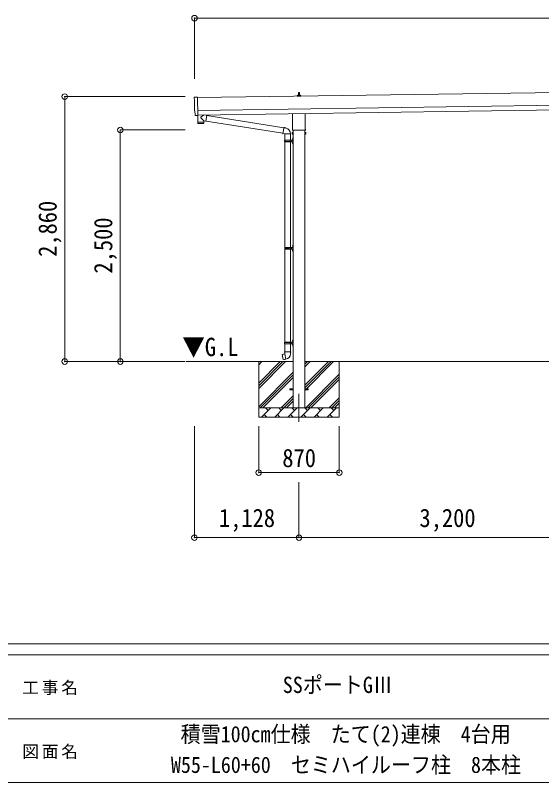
# Model space of a CAD drawing. Units: millimetres at full size, sheet at 1:60. Extents: x -16864 to 16864, y -11640 to 11640.
# Drawn here: x -814 to 4866, y -11640 to -3356 of the extents above; entities that cross this region are included whole.
import ezdxf
from ezdxf.enums import TextEntityAlignment as Align

# ---------------------------------------------------------------- set-up
doc = ezdxf.new("R2010")
doc.units = ezdxf.units.MM
doc.header["$LTSCALE"] = 60
doc.header["$PDMODE"] = 32
doc.header["$PDSIZE"] = 60
doc.linetypes.add('CHAIN1', pattern=[8, 5, -1, 1, -1])
for name, color, linetype, lineweight in [('0-1_Defpoints', 7, 'CHAIN1', 9), ('0-2_TEXT1', 4, 'Continuous', 9), ('0-3_SHAPE', 7, 'Continuous', 9), ('0-7_PARTS2', 7, 'Continuous', 9), ('0-8_TABLE1', 6, 'Continuous', 9), ('0-9_DIM1', 7, 'Continuous', 9), ('F-0', 7, 'Continuous', 9)]:
    doc.layers.add(name, color=color, linetype=linetype, lineweight=lineweight)
doc.styles.add('ＭＳ ゴシック', font='')
doc.styles.get('ＭＳ ゴシック').set_extended_font_data('MS Gothic')

msp = doc.modelspace()

# ---------------------------------------------------------------- linework, layer by layer
at = {"layer": '0-1_Defpoints'}
msp.add_line((2247.05, -7443.97), (2247.05, -7792.97), dxfattribs=at)
at = {"layer": '0-2_TEXT1'}
for p, q in [((6887.12, -4161.28), (1151.66, -4243.22)), ((2229.11, -4230.22), (2229.11, -4222.5)), ((2229.49, -4221.72), (2265.23, -4221.72)), ((2229.88, -4221.53), (2236.6, -4219.9)), ((2236.98, -4219.72), (2257.74, -4219.72)), ((2237.36, -4218.93), (2237.36, -4214.72)), ((2238.36, -4214.72), (2256.36, -4214.72)), ((2241.36, -4214.72), (2242.09, -4191.19)), ((2243.09, -4190.22), (2251.64, -4190.22)), ((2252.64, -4191.19), (2253.36, -4214.72)), ((2257.36, -4218.93), (2257.36, -4214.72)), ((2264.85, -4221.53), (2258.13, -4219.9)), ((2265.61, -4230.22), (2265.61, -4222.5)), ((1153.66, -4383.2), (6889.12, -4301.27)), ((2265.61, -4230.22), (2229.11, -4230.22)), ((1154.37, -4433.2), (6889.84, -4351.26)), ((1134.79, -4437.25), (1127.87, -4436.98)), ((2178.75, -4584.2), (2178.75, -4418.56)), ((2315.35, -4416.61), (2315.35, -4584.2)), ((2173.05, -4622.47), (2173.81, -4621.16)), ((2173.05, -4622.47), (2173.05, -4639.47)), ((2180.05, -4626.07), (2173.81, -4626.07)), ((2180.05, -4635.88), (2173.81, -4635.88)), ((2177.05, -4592.97), (2177.05, -4587.47)), ((2314.99, -4596.47), (2179.12, -4596.47)), ((2184.55, -4596.47), (2184.55, -7593.97)), ((2309.55, -7593.97), (2309.55, -4596.47)), ((2314.05, -4626.07), (2320.3, -4626.07)), ((2314.05, -4635.88), (2320.3, -4635.88)), ((2317.05, -4587.47), (2317.05, -4592.97)), ((2321.05, -4622.47), (2320.3, -4621.16)), ((2321.05, -4622.47), (2321.05, -4639.47)), ((2173.05, -4639.47), (2173.81, -4640.79)), ((2180.05, -4640.79), (2173.81, -4640.79)), ((2182.55, -4640.17), (2180.05, -4640.17)), ((2311.55, -4640.17), (2314.05, -4640.17)), ((2314.05, -4640.79), (2320.3, -4640.79)), ((2321.05, -4639.47), (2320.3, -4640.79)), ((2147.05, -7389.47), (2184.55, -7389.47)), ((2147.05, -7398.47), (2147.05, -7389.47)), ((2147.05, -7389.47), (2184.55, -7389.47)), ((2147.05, -7398.47), (2147.05, -7389.47)), ((2147.05, -7398.47), (2184.55, -7398.47)), ((2147.05, -7398.47), (2184.55, -7398.47)), ((2309.55, -7389.47), (2347.05, -7389.47)), ((2309.55, -7389.47), (2347.05, -7389.47)), ((2309.55, -7398.47), (2347.05, -7398.47)), ((2309.55, -7398.47), (2347.05, -7398.47)), ((2347.05, -7398.47), (2347.05, -7389.47)), ((2347.05, -7398.47), (2347.05, -7389.47))]:
    msp.add_line(p, q, dxfattribs=at)
for points in [[(1120.04, -4240.23), (1151.58, -4238.13), (1154.41, -4435.96)], [(1124.99, -4434.03), (1124.32, -4387.01), (1123.72, -4387.02)], [(1135.53, -4436.96), (1136.19, -4436.32), (1154.43, -4436.97)], [(2180.05, -4640.79), (2180.05, -4621.16), (2173.81, -4621.16)], [(2180.05, -4640.17), (2180.05, -4621.77), (2182.55, -4621.77)], [(2314.05, -4640.17), (2314.05, -4621.77), (2311.55, -4621.77)], [(2314.05, -4640.79), (2314.05, -4621.16), (2320.3, -4621.16)]]:
    msp.add_lwpolyline(points, dxfattribs=at)
for points in [[(2182.55, -4641.47), (2182.55, -4620.47), (2184.55, -4620.47), (2184.55, -4641.47)], [(2311.55, -4641.47), (2311.55, -4620.47), (2309.55, -4620.47), (2309.55, -4641.47)]]:
    msp.add_lwpolyline(points, close=True, dxfattribs=at)
for centre, radius, start, end in [((2230.11, -4222.5), 1, 103.62699, 180), ((2236.36, -4218.93), 1, 283.62699, 0), ((2241.45, -4215.35), 4.13, 90, 171.17633), ((2238.36, -4215.72), 1, 90, 180), ((2243.09, -4191.22), 1, 90, 178.60509), ((2250.7, -4214.72), 4.83, 133.60282, 180), ((2244.03, -4214.72), 4.83, 0, 46.39718), ((2251.64, -4191.22), 1, 1.39491, 90), ((2253.28, -4215.35), 4.13, 8.82367, 90), ((2256.36, -4215.72), 1, 0, 90), ((2258.36, -4218.93), 1, 180, 256.37301), ((2264.61, -4222.5), 1, 0, 76.37301), ((2177.4, -4623.61), 4.34, 145.61575, 214.38425), ((2189.3, -4630.97), 16.24, 162.41205, 197.58795), ((2177.4, -4638.34), 4.34, 145.61575, 214.38425), ((2181.05, -4587.47), 4, 125.09963, 180), ((2181.05, -4592.97), 4, 180, 194.47751), ((2181.05, -4592.97), 4, 194.47751, 241.04498), ((2313.05, -4592.97), 4, 298.95502, 345.52249), ((2313.05, -4587.47), 4, 0, 54.90037), ((2313.05, -4592.97), 4, 345.52249, 0), ((2304.81, -4630.97), 16.24, 342.41205, 17.58795), ((2316.71, -4623.61), 4.34, 325.61575, 34.38425), ((2316.71, -4638.34), 4.34, 325.61575, 34.38425)]:
    msp.add_arc(centre, radius, start, end, dxfattribs=at)
for centre, major_axis, ratio, start_param, end_param in [((1120.24, -4243.22), (-3, -0.04), 0.99863, 4.7647489, 6.2979817), ((-3644.13, -4381.72), (4762.89, 68.04), 0.99863, 6.2686928, 6.2979817), ((1123.65, -4382.62), (-4.41, -0.06), 0.99863, 6.2686928, 7.8539816), ((1127.99, -4433.98), (-2.15, -2.1), 0.9974, 5.5252311, 7.0411395), ((1134.84, -4436.24), (-0.717, -0.7), 0.9974, 0.7579542, 1.5707963)]:
    msp.add_ellipse(centre, major_axis=major_axis, ratio=ratio, start_param=start_param, end_param=end_param, dxfattribs=at)
at = {"layer": '0-3_SHAPE'}
for p, q in [((2184.55, -7093.97), (1030.61, -7093.97)), ((1812.05, -7093.97), (1812.05, -7693.97)), ((1812.05, -7327.46), (2045.54, -7093.97)), ((1812.05, -7355.74), (2073.82, -7093.97)), ((1812.05, -7384.03), (2102.11, -7093.97)), ((1812.05, -7101.18), (1819.26, -7093.97)), ((1812.05, -7129.47), (1847.55, -7093.97)), ((5384.55, -7093.97), (2309.55, -7093.97)), ((2309.55, -7122.8), (2338.38, -7093.97)), ((2309.55, -7151.08), (2366.66, -7093.97)), ((2309.55, -7405.64), (2621.22, -7093.97)), ((2309.55, -7349.07), (2564.65, -7093.97)), ((2309.55, -7377.36), (2592.94, -7093.97)), ((2682.05, -7093.97), (2682.05, -7693.97)), ((1812.05, -7582.02), (2184.55, -7209.52)), ((1828.38, -7593.97), (2184.55, -7237.8)), ((1856.66, -7593.97), (2184.55, -7266.08)), ((2319.21, -7593.97), (2682.05, -7231.13)), ((2347.5, -7593.97), (2682.05, -7259.42)), ((2375.78, -7593.97), (2682.05, -7287.7)), ((2054.65, -7593.97), (2184.55, -7464.07)), ((2082.94, -7593.97), (2184.55, -7492.36)), ((2111.22, -7593.97), (2184.55, -7520.64)), ((2573.77, -7593.97), (2682.05, -7485.69)), ((2602.05, -7593.97), (2682.05, -7513.97)), ((1812.05, -7593.97), (2682.05, -7593.97)), ((1843.5, -7693.97), (1943.5, -7593.97)), ((1914.95, -7622.53), (1886.39, -7593.97)), ((1984.92, -7693.97), (2084.92, -7593.97)), ((2056.37, -7622.53), (2027.82, -7593.97)), ((2126.34, -7693.97), (2226.34, -7593.97)), ((2197.79, -7622.53), (2169.24, -7593.97)), ((2267.77, -7693.97), (2367.77, -7593.97)), ((2339.21, -7622.53), (2310.66, -7593.97)), ((2409.19, -7693.97), (2509.19, -7593.97)), ((2480.63, -7622.53), (2452.08, -7593.97)), ((2550.61, -7693.97), (2650.61, -7593.97)), ((2622.05, -7622.53), (2593.5, -7593.97)), ((2630.34, -7593.97), (2682.05, -7542.26)), ((2682.05, -7693.97), (1812.05, -7693.97)), ((1872.05, -7665.42), (1900.61, -7693.97)), ((2013.48, -7665.42), (2042.03, -7693.97)), ((2154.9, -7665.42), (2183.45, -7693.97)), ((2296.32, -7665.42), (2324.87, -7693.97)), ((2437.74, -7665.42), (2466.29, -7693.97)), ((2579.16, -7665.42), (2607.72, -7693.97))]:
    msp.add_line(p, q, dxfattribs=at)
at = {"layer": '0-8_TABLE1'}
for p, q in [((1119.05, -3386.34), (1119.05, -4040.66)), ((12978.05, -3386.34), (1119.05, -3386.34)), ((-280.95, -4233.68), (1019.75, -4233.68)), ((-280.95, -4233.68), (-280.95, -7093.97)), ((319.05, -4593.97), (1019.75, -4593.97)), ((319.05, -4593.97), (319.05, -7093.97)), ((-280.95, -7093.97), (1019.75, -7093.97)), ((1118.75, -8994.97), (1118.75, -7792.97)), ((1812.05, -8292.97), (1812.05, -7792.97)), ((2682.05, -8292.97), (2682.05, -7792.97)), ((1812.05, -8292.97), (2682.05, -8292.97)), ((2247.05, -8994.97), (2247.05, -8394.97)), ((2247.05, -8994.97), (1118.75, -8994.97)), ((5447.05, -8994.97), (2247.05, -8994.97))]:
    msp.add_line(p, q, dxfattribs=at)
for p in [(1119.05, -3386.34), (1119.05, -3386.34), (-280.95, -4233.68), (319.05, -4593.97), (-280.95, -7093.97), (319.05, -7093.97), (1812.05, -8292.97), (2682.05, -8292.97), (1118.75, -8994.97), (2247.05, -8994.97)]:
    msp.add_point(p, dxfattribs=at)
at = {"layer": '0-9_DIM1'}
for p, q in [((1154.41, -4435.96), (1154.43, -4436.97)), ((1218.86, -4495.26), (1187.99, -4462.16)), ((1215.82, -4432.32), (1188.17, -4454.83)), ((1253.44, -4436.33), (1227.6, -4432.15)), ((1253.44, -4436.33), (1243.27, -4499.21)), ((1253.14, -4438.16), (2083.49, -4570.36)), ((1155.06, -4509.19), (1155.47, -4522.24)), ((1216.05, -4524.32), (1158.51, -4525.15)), ((1159.54, -4508.13), (1159.57, -4509.13)), ((1214.54, -4507.34), (1214.53, -4508.34)), ((1218.86, -4495.26), (1243.27, -4499.21)), ((1218.86, -4495.26), (1219.04, -4507.28)), ((1243.57, -4497.39), (2073.07, -4629.46)), ((2072.75, -4631.28), (2078.28, -4599.91)), ((2072.75, -4631.28), (2073.15, -4633.53)), ((2072.75, -4631.28), (2077.9, -4632.09)), ((2073.15, -4633.53), (2076.71, -4634.16)), ((2076.71, -4634.16), (2077.9, -4632.09)), ((2077.9, -4632.09), (2092.51, -4634.41)), ((2083.81, -4568.55), (2078.28, -4599.91)), ((2083.81, -4568.55), (2084.96, -4566.56)), ((2084.96, -4566.56), (2088.52, -4567.19)), ((2088.52, -4567.19), (2088.93, -4569.54)), ((2092.51, -4634.41), (2094.71, -4633.42)), ((2155.01, -4633.82), (2093.83, -4633.82)), ((2094.55, -4633.82), (2094.55, -4703.11)), ((2103.45, -4572.36), (2105.13, -4573.99)), ((2105.13, -4573.99), (2107.25, -4574.44)), ((2154.55, -4633.82), (2154.55, -4703.11)), ((2091.55, -4705.11), (2141.89, -4705.11)), ((2091.55, -4719.11), (2141.89, -4719.11)), ((2092.55, -4703.11), (2178.55, -4703.11)), ((2092.55, -4703.11), (2092.55, -4705.11)), ((2092.55, -4721.11), (2092.55, -4719.11)), ((2092.55, -4721.11), (2178.55, -4721.11)), ((2094.55, -4702.89), (2094.55, -5862.47)), ((2151.55, -4703.11), (2151.55, -4707.61)), ((2151.55, -4707.61), (2153.55, -4707.61)), ((2151.55, -4721.11), (2151.55, -4716.61)), ((2151.55, -4716.61), (2153.55, -4716.61)), ((2153.55, -4707.61), (2153.55, -4712.11)), ((2153.55, -4716.61), (2153.55, -4712.11)), ((2154.55, -4702.89), (2154.55, -5862.47)), ((2159.55, -4703.11), (2159.55, -4712.11)), ((2159.55, -4707.61), (2162.55, -4707.61)), ((2159.55, -4721.11), (2159.55, -4712.11)), ((2159.55, -4716.61), (2162.55, -4716.61)), ((2162.55, -4707.61), (2162.55, -4712.11)), ((2162.55, -4716.61), (2162.55, -4712.11)), ((2178.25, -4685.96), (2180.3, -4686.96)), ((2179.52, -4683.96), (2180.15, -4683.96)), ((2179.52, -4683.96), (2179.52, -4692.26)), ((2179.52, -4692.26), (2180.15, -4692.26)), ((2180.15, -4683.96), (2180.15, -4692.26)), ((2180.15, -4683.96), (2180.55, -4684.36)), ((2180.15, -4692.26), (2180.55, -4691.86)), ((2180.3, -4686.96), (2180.91, -4688.11)), ((2180.55, -4680.11), (2183.55, -4678.61)), ((2180.55, -4680.11), (2180.55, -4712.11)), ((2180.55, -4684.36), (2180.55, -4691.86)), ((2180.55, -4744.11), (2180.55, -4712.11)), ((2183.55, -4678.61), (2183.55, -4712.11)), ((2183.55, -4678.61), (2184.55, -4678.61)), ((2183.55, -4745.61), (2183.55, -4712.11)), ((2184.55, -4678.61), (2184.55, -4712.11)), ((2184.55, -4745.61), (2184.55, -4712.11)), ((2178.25, -4733.96), (2180.3, -4734.96)), ((2179.52, -4731.96), (2180.15, -4731.96)), ((2179.52, -4731.96), (2179.52, -4740.26)), ((2179.52, -4740.26), (2180.15, -4740.26)), ((2180.15, -4731.96), (2180.15, -4740.26)), ((2180.15, -4731.96), (2180.55, -4732.36)), ((2180.15, -4740.26), (2180.55, -4739.86)), ((2180.3, -4734.96), (2180.91, -4736.11)), ((2180.55, -4732.36), (2180.55, -4739.86)), ((2180.55, -4744.11), (2183.55, -4745.61)), ((2183.55, -4745.61), (2184.55, -4745.61)), ((2094.05, -5864.47), (2144.39, -5864.47)), ((2094.05, -5878.47), (2144.39, -5878.47)), ((2094.55, -5880.47), (2094.55, -6884.97)), ((2095.05, -5862.47), (2095.05, -5864.47)), ((2095.05, -5862.47), (2178.55, -5862.47)), ((2095.05, -5880.47), (2095.05, -5878.47)), ((2095.05, -5880.47), (2178.55, -5880.47)), ((2154.05, -5862.47), (2154.05, -5866.97)), ((2154.05, -5866.97), (2156.05, -5866.97)), ((2154.05, -5880.47), (2154.05, -5875.97)), ((2154.05, -5875.97), (2156.05, -5875.97)), ((2154.55, -5880.47), (2154.55, -6884.97)), ((2156.05, -5866.97), (2156.05, -5871.47)), ((2156.05, -5875.97), (2156.05, -5871.47)), ((2162.05, -5862.47), (2162.05, -5871.47)), ((2162.05, -5866.97), (2165.05, -5866.97)), ((2162.05, -5880.47), (2162.05, -5871.47)), ((2162.05, -5875.97), (2165.05, -5875.97)), ((2165.05, -5866.97), (2165.05, -5871.47)), ((2165.05, -5875.97), (2165.05, -5871.47)), ((2178.25, -5845.33), (2180.3, -5846.32)), ((2179.52, -5843.32), (2180.15, -5843.32)), ((2179.52, -5843.32), (2179.52, -5851.62)), ((2179.52, -5851.62), (2180.15, -5851.62)), ((2180.15, -5843.32), (2180.15, -5851.62)), ((2180.15, -5843.32), (2180.55, -5843.72)), ((2180.15, -5851.62), (2180.55, -5851.22)), ((2180.3, -5846.32), (2180.91, -5847.47)), ((2180.55, -5839.47), (2183.55, -5837.97)), ((2180.55, -5839.47), (2180.55, -5871.47)), ((2180.55, -5843.72), (2180.55, -5851.22)), ((2180.55, -5903.47), (2180.55, -5871.47)), ((2183.55, -5837.97), (2183.55, -5871.47)), ((2183.55, -5837.97), (2184.55, -5837.97)), ((2183.55, -5904.97), (2183.55, -5871.47)), ((2184.55, -5837.97), (2184.55, -5871.47)), ((2184.55, -5904.97), (2184.55, -5871.47)), ((2178.25, -5893.33), (2180.3, -5894.32)), ((2179.52, -5891.32), (2180.15, -5891.32)), ((2179.52, -5891.32), (2179.52, -5899.62)), ((2179.52, -5899.62), (2180.15, -5899.62)), ((2180.15, -5891.32), (2180.15, -5899.62)), ((2180.15, -5891.32), (2180.55, -5891.72)), ((2180.15, -5899.62), (2180.55, -5899.22)), ((2180.3, -5894.32), (2180.91, -5895.47)), ((2180.55, -5891.72), (2180.55, -5899.22)), ((2180.55, -5903.47), (2183.55, -5904.97)), ((2183.55, -5904.97), (2184.55, -5904.97)), ((2178.25, -6867.83), (2180.3, -6868.82)), ((2179.52, -6865.82), (2180.15, -6865.82)), ((2179.52, -6865.82), (2179.52, -6874.12)), ((2179.52, -6874.12), (2180.15, -6874.12)), ((2180.15, -6865.82), (2180.15, -6874.12)), ((2180.15, -6865.82), (2180.55, -6866.22)), ((2180.15, -6874.12), (2180.55, -6873.72)), ((2180.3, -6868.82), (2180.91, -6869.97)), ((2180.55, -6861.97), (2183.55, -6860.47)), ((2180.55, -6861.97), (2180.55, -6893.97)), ((2180.55, -6866.22), (2180.55, -6873.72)), ((2183.55, -6860.47), (2183.55, -6893.97)), ((2183.55, -6860.47), (2184.55, -6860.47)), ((2184.55, -6860.47), (2184.55, -6893.97)), ((2091.55, -6886.97), (2141.89, -6886.97)), ((2091.55, -6900.97), (2141.89, -6900.97)), ((2092.55, -6884.97), (2178.55, -6884.97)), ((2092.55, -6884.97), (2092.55, -6886.97)), ((2092.55, -6902.97), (2092.55, -6900.97)), ((2092.55, -6902.97), (2178.55, -6902.97)), ((2094.55, -6902.97), (2094.55, -6987.9)), ((2151.55, -6884.97), (2151.55, -6889.47)), ((2151.55, -6889.47), (2153.55, -6889.47)), ((2151.55, -6902.97), (2151.55, -6898.47)), ((2151.55, -6898.47), (2153.55, -6898.47)), ((2153.55, -6889.47), (2153.55, -6893.97)), ((2153.55, -6898.47), (2153.55, -6893.97)), ((2154.55, -6902.97), (2154.55, -6987.9)), ((2159.55, -6884.97), (2159.55, -6893.97)), ((2159.55, -6889.47), (2162.55, -6889.47)), ((2159.55, -6902.97), (2159.55, -6893.97)), ((2159.55, -6898.47), (2162.55, -6898.47)), ((2162.55, -6889.47), (2162.55, -6893.97)), ((2162.55, -6898.47), (2162.55, -6893.97)), ((2178.25, -6915.83), (2180.3, -6916.82)), ((2179.52, -6913.82), (2180.15, -6913.82)), ((2179.52, -6913.82), (2179.52, -6922.12)), ((2179.52, -6922.12), (2180.15, -6922.12)), ((2180.15, -6913.82), (2180.15, -6922.12)), ((2180.15, -6913.82), (2180.55, -6914.22)), ((2180.15, -6922.12), (2180.55, -6921.72)), ((2180.3, -6916.82), (2180.91, -6917.97)), ((2180.55, -6925.97), (2180.55, -6893.97)), ((2180.55, -6914.22), (2180.55, -6921.72)), ((2180.55, -6925.97), (2183.55, -6927.47)), ((2183.55, -6927.47), (2183.55, -6893.97)), ((2183.55, -6927.47), (2184.55, -6927.47)), ((2184.55, -6927.47), (2184.55, -6893.97)), ((2066.1, -7016.35), (2065.29, -7017.52)), ((2065.29, -7017.52), (2074.91, -7072.08)), ((2093.96, -7011.1), (2066.1, -7016.35)), ((2078.84, -7013.75), (2078.63, -7013.99)), ((2092.7, -6987.9), (2090.55, -6988.68)), ((2090.55, -6988.68), (2090.55, -6992.3)), ((2090.55, -6992.3), (2092.8, -6993.12)), ((2092.7, -6987.9), (2124.55, -6987.9)), ((2092.7, -6987.9), (2092.8, -6993.12)), ((2092.8, -6993.12), (2093.05, -7007.9)), ((2093.05, -7007.9), (2094.4, -7009.9)), ((2104.32, -7068.4), (2094.18, -7010.93)), ((2094.21, -7010.1), (2094.21, -7010.81)), ((2094.4, -7009.9), (2094.37, -7009.91)), ((2156.4, -6987.9), (2124.55, -6987.9)), ((2154.74, -7009.84), (2154.67, -7012.01)), ((2156.06, -7007.9), (2154.74, -7009.84)), ((2158.55, -6992.3), (2156.31, -6993.12)), ((2156.4, -6987.9), (2158.55, -6988.68)), ((2158.55, -6988.68), (2158.55, -6992.3)), ((2088.93, -7070.99), (2088.65, -7070.84)), ((2104.62, -7069.16), (2104.38, -7068.5))]:
    msp.add_line(p, q, dxfattribs=at)
for points in [[(1154.02, -4436.95), (1155.04, -4508.19), (1219.04, -4507.28)], [(1219.01, -4521.33), (1219.05, -4508.28), (1155.06, -4509.19)], [(2083.81, -4568.55), (2088.93, -4569.54), (2103.45, -4572.36)], [(2178.25, -4690.26), (2180.3, -4689.26), (2180.91, -4688.11)], [(2178.25, -4738.26), (2180.3, -4737.26), (2180.91, -4736.11)], [(2178.25, -5849.62), (2180.3, -5848.62), (2180.91, -5847.47)], [(2178.25, -5897.62), (2180.3, -5896.62), (2180.91, -5895.47)], [(2178.25, -6872.12), (2180.3, -6871.12), (2180.91, -6869.97)], [(2178.25, -6920.12), (2180.3, -6919.12), (2180.91, -6917.97)], [(2081.08, -7013.53), (2080.8, -7013.38), (2078.84, -7013.75)], [(2156.4, -6987.9), (2156.31, -6993.12), (2156.06, -7007.9)], [(2104.05, -7068.31), (2076.07, -7072.9), (2074.91, -7072.08)], [(2091.12, -7070.43), (2090.9, -7070.67), (2088.93, -7070.99)]]:
    msp.add_lwpolyline(points, dxfattribs=at)
for centre, radius, start, end in [((1191.48, -4458.58), 5, 131.47396, 225.79244), ((1158.47, -4522.15), 3, 181.81845, 270.86677), ((1216.01, -4521.32), 3, 270.81845, 359.81845), ((2094.71, -4633.42), 60.3, 359.62495, 78), ((2140.3, -4712.11), 49.25, 171.82876, 180.00002), ((2140.3, -4712.11), 49.25, 180.00002, 188.17127), ((2141.89, -4703.11), 2, 270, 359.99998), ((2141.89, -4721.11), 2, 0.00005, 90.00004), ((2183.85, -4688.11), 6, 136.21765, 223.78235), ((2178.55, -4701.11), 2, 270, 359.99998), ((2178.55, -4723.11), 2, 0.00005, 90.00004), ((2183.85, -4736.11), 6, 136.21765, 223.78235), ((2142.8, -5871.47), 49.25, 171.82876, 180.00002), ((2142.8, -5871.47), 49.25, 180.00002, 188.17127), ((2144.39, -5862.47), 2, 270, 359.99998), ((2144.39, -5880.47), 2, 0.00005, 90.00004), ((2183.85, -5847.47), 6, 136.21765, 223.78235), ((2178.55, -5860.47), 2, 270, 359.99998), ((2178.55, -5882.47), 2, 0.00005, 90.00004), ((2183.85, -5895.47), 6, 136.21765, 223.78235), ((2183.85, -6869.97), 6, 136.21765, 223.78235), ((2140.3, -6893.97), 49.25, 171.82876, 180.00002), ((2140.3, -6893.97), 49.25, 180.00002, 188.17127), ((2141.89, -6884.97), 2, 270, 359.99998), ((2141.89, -6902.97), 2, 0.00005, 90.00004), ((2183.85, -6917.97), 6, 136.21765, 223.78235), ((2178.55, -6882.97), 2, 270, 359.99998), ((2178.55, -6904.97), 2, 0.00005, 90.00004), ((2093.91, -7010.81), 0.3, 280.66842, 0), ((2094.41, -7010.1), 0.2, 100, 180), ((2094.4, -7009.9), 60.3, 279.96938, 358), ((2104.1, -7068.6), 0.3, 20, 99.33158), ((2104.81, -7069.09), 0.2, 200, 279.96938)]:
    msp.add_arc(centre, radius, start, end, dxfattribs=at)
at = {"layer": 'F-0', "color": 5, "lineweight": 5}
for p, q in [((-16864.12, -10140), (16015.88, -10140)), ((-16864.12, -10260), (10682.37, -10260)), ((-6897.63, -10950), (5402.37, -10950)), ((-16864.12, -11640), (16015.88, -11640))]:
    msp.add_line(p, q, dxfattribs=at)

# ---------------------------------------------------------------- texts
at = {"layer": '0-7_PARTS2', "style": 'ＭＳ ゴシック', "width": 0.9}
msp.add_text('▼G.L', height=197.9, dxfattribs=at).set_placement((987.89, -7094.26), align=Align.BOTTOM_LEFT)
at = {"layer": '0-8_TABLE1', "color": 7, "style": 'ＭＳ ゴシック', "width": 0.9}
for s, p in [('2,860', (-308.45, -5963.83)), ('2,500', (291.55, -6143.97))]:
    msp.add_text(s, height=197.9, rotation=90, dxfattribs=at).set_placement(p, align=Align.BOTTOM_LEFT)
for s, p in [('870', (2067.05, -8292.97)), ('1,128', (1382.9, -8939.97)), ('3,200', (3547.05, -8939.97))]:
    msp.add_text(s, height=197.9, dxfattribs=at).set_placement(p, align=Align.BOTTOM_LEFT)
at = {"layer": 'F-0', "style": 'ＭＳ ゴシック', "width": 0.9}
for s, p in [('SSポートGⅢ ', (2072.37, -10725)), ('積雪100cm仕様\u3000たて(2)連棟\u30004台用', (969.87, -11256.91)), ('W55-L60+60\u3000セミハイルーフ柱\u30008本柱', (864.87, -11587.74))]:
    msp.add_text(s, height=176, dxfattribs=at).set_placement(p, align=Align.BOTTOM_LEFT)
at = {"layer": 'F-0', "char_height": 132, "attachment_point": 7, "style": 'ＭＳ ゴシック'}
for s, insert in [('\\T1.17;工事名', (-739.42, -10695)), ('\\T1.17;図面名', (-739.42, -11385))]:
    msp.add_mtext(s, dxfattribs=dict(at, insert=insert))

doc.saveas('drawing.dxf')
